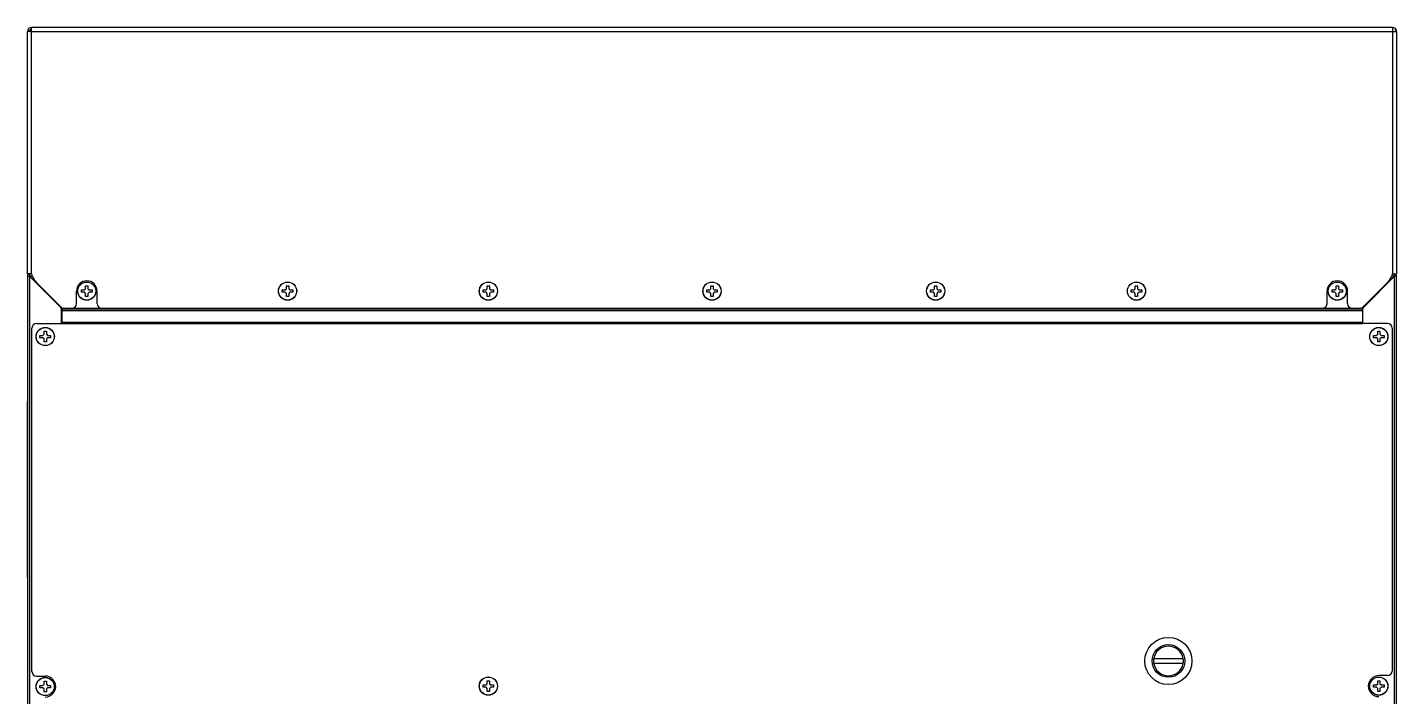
# Model space of a CAD drawing. Header units: millimetres. Extents: x -2618 to 1806, y -1718 to 1521.
# Drawn here: x -2618 to -2018, y 194 to 487 of the extents above; entities that cross this region are included whole.
import ezdxf

# ---------------------------------------------------------------- set-up
doc = ezdxf.new("R2010")
doc.units = ezdxf.units.MM
doc.header["$LTSCALE"] = 346.5
doc.layers.get('0').update_dxf_attribs({"linetype": 'CONTINUOUS'})
doc.layers.add('ASSI', color=7, linetype='CONTINUOUS')
doc.layers.add('GEOM', color=7, linetype='CONTINUOUS')

msp = doc.modelspace()

# ---------------------------------------------------------------- linework, layer by layer
for p, q in [((-2618.4, 245.87), (-2618.4, 322.87)), ((-2618.4, 322.87), (-2618.38, 322.87)), ((-2618.4, 245.87), (-2618.38, 245.87)), ((-2111.87, 210.25), (-2124.88, 210.25)), ((-2124.88, 208.25), (-2111.87, 208.25)), ((-2612.88, 197.55), (-2612.88, 198.55)), ((-2612.88, 198.55), (-2611.58, 198.55)), ((-2611.58, 198.55), (-2611.08, 199.05)), ((-2611.08, 199.05), (-2611.08, 200.35)), ((-2611.08, 200.35), (-2610.08, 200.35)), ((-2610.08, 200.35), (-2610.08, 199.05)), ((-2610.08, 199.05), (-2609.58, 198.55)), ((-2609.58, 198.55), (-2608.28, 198.55)), ((-2608.28, 198.55), (-2608.28, 197.55)), ((-2028.48, 198.75), (-2027.18, 198.75)), ((-2028.48, 197.75), (-2028.48, 198.75)), ((-2027.18, 198.75), (-2026.68, 199.25)), ((-2026.68, 200.55), (-2025.68, 200.55)), ((-2026.68, 199.25), (-2026.68, 200.55)), ((-2025.68, 200.55), (-2025.68, 199.25)), ((-2025.68, 199.25), (-2025.18, 198.75)), ((-2025.18, 198.75), (-2023.88, 198.75)), ((-2023.88, 198.75), (-2023.88, 197.75)), ((-2611.58, 197.55), (-2612.88, 197.55)), ((-2611.08, 197.05), (-2611.58, 197.55)), ((-2611.08, 195.75), (-2611.08, 197.05)), ((-2610.08, 195.75), (-2611.08, 195.75)), ((-2609.58, 197.55), (-2610.08, 197.05)), ((-2610.08, 197.05), (-2610.08, 195.75)), ((-2608.28, 197.55), (-2609.58, 197.55)), ((-2027.18, 197.75), (-2028.48, 197.75)), ((-2026.68, 197.25), (-2027.18, 197.75)), ((-2026.68, 195.95), (-2026.68, 197.25)), ((-2025.68, 195.95), (-2026.68, 195.95)), ((-2025.18, 197.75), (-2025.68, 197.25)), ((-2025.68, 197.25), (-2025.68, 195.95)), ((-2023.88, 197.75), (-2025.18, 197.75))]:
    msp.add_line(p, q)
for radius in [10.33, 7.15]:
    msp.add_circle((-2118.38, 209.25), radius)
for centre, radius, start, end in [((-2614.4, 322.87), 4, 177.19503, 180), ((-2614.4, 245.87), 4, 180, 182.80497), ((-2118.38, 209.25), 6.58, 171.26034, 188.73966), ((-2118.38, 209.25), 6.5, 8.84988, 171.15012), ((-2118.38, 209.25), 6.58, 351.26034, 8.73966), ((-2118.38, 209.25), 6.5, 188.84988, 351.15012)]:
    msp.add_arc(centre, radius, start, end)
at = {"layer": 'ASSI'}
for centre, radius in [((-2610.58, 198.05), 4), ((-2610.58, 198.05), 3.95), ((-2026.18, 198.25), 4), ((-2026.18, 198.25), 3.95)]:
    msp.add_circle(centre, radius, dxfattribs=at)
at = {"layer": 'GEOM', "color": 7, "linetype": 'Continuous'}
for p, q in [((-2616.58, 484.95), (-2616.58, 486.75)), ((-2020.18, 486.75), (-2616.58, 486.75)), ((-2020.18, 486.75), (-2020.18, 378.75)), ((-2618.38, 378.75), (-2618.38, 484.95)), ((-2616.58, 484.95), (-2618.38, 484.95)), ((-2617.57, 485.06), (-2618.37, 485.15)), ((-2617.53, 485), (-2617.5, 485.05)), ((-2616.58, 378.75), (-2616.58, 484.95)), ((-2616.58, 484.95), (-2018.39, 484.95)), ((-2018.48, 485.09), (-2018.55, 485.2)), ((-2018.51, 485.14), (-2018.39, 485.15)), ((-2018.39, 484.95), (-2018.38, 484.95)), ((-2018.38, 484.95), (-2018.38, 378.75)), ((-2616.58, 378.75), (-2618.38, 378.75)), ((-2617.48, 378.75), (-2617.48, 378.56)), ((-2617.48, 378.56), (-2617.48, 377.93)), ((-2020.18, 378.75), (-2018.38, 378.75)), ((-2019.28, 378.75), (-2019.28, 378.56)), ((-2019.28, 378.56), (-2019.28, 377.93)), ((-2618.38, 377.85), (-2618.19, 377.85)), ((-2618.19, 377.85), (-2617.56, 377.85)), ((-2603.96, 364.24), (-2617.48, 377.75)), ((-2617.38, 377.85), (-2603.86, 364.34)), ((-2617.38, 377.85), (-2603.86, 364.34)), ((-2616.25, 377.85), (-2617.38, 377.85)), ((-2614.11, 374.68), (-2603.76, 364.34)), ((-2593.38, 371.75), (-2592.88, 372.25)), ((-2592.88, 372.25), (-2592.88, 373.55)), ((-2592.88, 373.55), (-2591.88, 373.55)), ((-2591.88, 373.55), (-2591.88, 372.25)), ((-2591.88, 372.25), (-2591.38, 371.75)), ((-2505.38, 371.75), (-2504.88, 372.25)), ((-2504.88, 372.25), (-2504.88, 373.55)), ((-2504.88, 373.55), (-2503.88, 373.55)), ((-2503.88, 373.55), (-2503.88, 372.25)), ((-2503.88, 372.25), (-2503.38, 371.75)), ((-2417.38, 371.75), (-2416.88, 372.25)), ((-2416.88, 372.25), (-2416.88, 373.55)), ((-2416.88, 373.55), (-2415.88, 373.55)), ((-2415.88, 373.55), (-2415.88, 372.25)), ((-2415.88, 372.25), (-2415.38, 371.75)), ((-2319.38, 371.75), (-2318.88, 372.25)), ((-2318.88, 372.25), (-2318.88, 373.55)), ((-2318.88, 373.55), (-2317.88, 373.55)), ((-2317.88, 373.55), (-2317.88, 372.25)), ((-2317.88, 372.25), (-2317.38, 371.75)), ((-2221.38, 371.75), (-2220.88, 372.25)), ((-2220.88, 372.25), (-2220.88, 373.55)), ((-2220.88, 373.55), (-2219.88, 373.55)), ((-2219.88, 373.55), (-2219.88, 372.25)), ((-2219.88, 372.25), (-2219.38, 371.75)), ((-2133.38, 371.75), (-2132.88, 372.25)), ((-2132.88, 372.25), (-2132.88, 373.55)), ((-2132.88, 373.55), (-2131.88, 373.55)), ((-2131.88, 373.55), (-2131.88, 372.25)), ((-2131.88, 372.25), (-2131.38, 371.75)), ((-2045.38, 371.75), (-2044.88, 372.25)), ((-2044.88, 373.55), (-2043.88, 373.55)), ((-2044.88, 372.25), (-2044.88, 373.55)), ((-2043.88, 373.55), (-2043.88, 372.25)), ((-2043.88, 372.25), (-2043.38, 371.75)), ((-2032.99, 364.34), (-2022.65, 374.68)), ((-2032.89, 364.34), (-2019.38, 377.85)), ((-2032.89, 364.34), (-2019.38, 377.85)), ((-2019.28, 377.75), (-2032.79, 364.24)), ((-2019.38, 377.85), (-2020.51, 377.85)), ((-2018.57, 377.85), (-2019.2, 377.85)), ((-2018.38, 377.85), (-2018.57, 377.85)), ((-2611.3, 371.75), (-2611.28, 371.75)), ((-2611.29, 371.56), (-2611.09, 371.56)), ((-2610.13, 370.6), (-2610.13, 370.4)), ((-2609.46, 369.93), (-2609.66, 369.93)), ((-2609.1, 369.57), (-2609.3, 369.57)), ((-2608.73, 369), (-2608.53, 369)), ((-2606.16, 366.63), (-2606.16, 366.43)), ((-2596.88, 365.75), (-2596.88, 371.25)), ((-2594.68, 370.75), (-2594.68, 371.75)), ((-2594.68, 371.75), (-2593.38, 371.75)), ((-2593.38, 370.75), (-2594.68, 370.75)), ((-2592.88, 370.25), (-2593.38, 370.75)), ((-2592.88, 368.95), (-2592.88, 370.25)), ((-2591.88, 368.95), (-2592.88, 368.95)), ((-2591.38, 370.75), (-2591.88, 370.25)), ((-2591.88, 370.25), (-2591.88, 368.95)), ((-2591.38, 371.75), (-2590.08, 371.75)), ((-2590.08, 370.75), (-2591.38, 370.75)), ((-2590.08, 371.75), (-2590.08, 370.75)), ((-2587.88, 365.75), (-2587.88, 371.25)), ((-2506.68, 370.75), (-2506.68, 371.75)), ((-2506.68, 371.75), (-2505.38, 371.75)), ((-2505.38, 370.75), (-2506.68, 370.75)), ((-2504.88, 370.25), (-2505.38, 370.75)), ((-2504.88, 368.95), (-2504.88, 370.25)), ((-2503.88, 368.95), (-2504.88, 368.95)), ((-2503.38, 370.75), (-2503.88, 370.25)), ((-2503.88, 370.25), (-2503.88, 368.95)), ((-2503.38, 371.75), (-2502.08, 371.75)), ((-2502.08, 370.75), (-2503.38, 370.75)), ((-2502.08, 371.75), (-2502.08, 370.75)), ((-2418.68, 370.75), (-2418.68, 371.75)), ((-2418.68, 371.75), (-2417.38, 371.75)), ((-2417.38, 370.75), (-2418.68, 370.75)), ((-2416.88, 370.25), (-2417.38, 370.75)), ((-2416.88, 368.95), (-2416.88, 370.25)), ((-2415.88, 368.95), (-2416.88, 368.95)), ((-2415.38, 370.75), (-2415.88, 370.25)), ((-2415.88, 370.25), (-2415.88, 368.95)), ((-2415.38, 371.75), (-2414.08, 371.75)), ((-2414.08, 370.75), (-2415.38, 370.75)), ((-2414.08, 371.75), (-2414.08, 370.75)), ((-2320.68, 370.75), (-2320.68, 371.75)), ((-2320.68, 371.75), (-2319.38, 371.75)), ((-2319.38, 370.75), (-2320.68, 370.75)), ((-2318.88, 370.25), (-2319.38, 370.75)), ((-2318.88, 368.95), (-2318.88, 370.25)), ((-2317.88, 368.95), (-2318.88, 368.95)), ((-2317.38, 370.75), (-2317.88, 370.25)), ((-2317.88, 370.25), (-2317.88, 368.95)), ((-2317.38, 371.75), (-2316.08, 371.75)), ((-2316.08, 370.75), (-2317.38, 370.75)), ((-2316.08, 371.75), (-2316.08, 370.75)), ((-2222.68, 370.75), (-2222.68, 371.75)), ((-2222.68, 371.75), (-2221.38, 371.75)), ((-2221.38, 370.75), (-2222.68, 370.75)), ((-2220.88, 370.25), (-2221.38, 370.75)), ((-2220.88, 368.95), (-2220.88, 370.25)), ((-2219.88, 368.95), (-2220.88, 368.95)), ((-2219.38, 370.75), (-2219.88, 370.25)), ((-2219.88, 370.25), (-2219.88, 368.95)), ((-2219.38, 371.75), (-2218.08, 371.75)), ((-2218.08, 370.75), (-2219.38, 370.75)), ((-2218.08, 371.75), (-2218.08, 370.75)), ((-2134.68, 370.75), (-2134.68, 371.75)), ((-2134.68, 371.75), (-2133.38, 371.75)), ((-2133.38, 370.75), (-2134.68, 370.75)), ((-2132.88, 370.25), (-2133.38, 370.75)), ((-2132.88, 368.95), (-2132.88, 370.25)), ((-2131.88, 368.95), (-2132.88, 368.95)), ((-2131.38, 370.75), (-2131.88, 370.25)), ((-2131.88, 370.25), (-2131.88, 368.95)), ((-2131.38, 371.75), (-2130.08, 371.75)), ((-2130.08, 370.75), (-2131.38, 370.75)), ((-2130.08, 371.75), (-2130.08, 370.75)), ((-2048.88, 365.75), (-2048.88, 371.25)), ((-2046.68, 371.75), (-2045.38, 371.75)), ((-2046.68, 370.75), (-2046.68, 371.75)), ((-2045.38, 370.75), (-2046.68, 370.75)), ((-2044.88, 370.25), (-2045.38, 370.75)), ((-2044.88, 368.95), (-2044.88, 370.25)), ((-2043.88, 368.95), (-2044.88, 368.95)), ((-2043.38, 370.75), (-2043.88, 370.25)), ((-2043.88, 370.25), (-2043.88, 368.95)), ((-2043.38, 371.75), (-2042.08, 371.75)), ((-2042.08, 370.75), (-2043.38, 370.75)), ((-2042.08, 371.75), (-2042.08, 370.75)), ((-2039.88, 365.75), (-2039.88, 371.25)), ((-2603.7, 364.19), (-2603.69, 364.18)), ((-2603.38, 357.09), (-2603.38, 362.82)), ((-2603.18, 357.09), (-2603.18, 363.89)), ((-2603.18, 362.99), (-2300.63, 362.99)), ((-2603.18, 362.71), (-2300.63, 362.71)), ((-2602.68, 363.76), (-2602.67, 363.76)), ((-2602.35, 363.75), (-2598.88, 363.75)), ((-2598.88, 363.75), (-2585.88, 363.75)), ((-2598.88, 363.75), (-2585.88, 363.75)), ((-2585.88, 363.75), (-2300.63, 363.75)), ((-2300.63, 363.75), (-2050.88, 363.75)), ((-2300.63, 362.99), (-2033.38, 362.99)), ((-2300.63, 362.71), (-2033.38, 362.71)), ((-2050.88, 363.75), (-2037.88, 363.75)), ((-2050.88, 363.75), (-2037.88, 363.75)), ((-2037.88, 363.75), (-2034.41, 363.75)), ((-2033.38, 362.82), (-2033.38, 357.6)), ((-2614.38, 357.09), (-2603.18, 357.09)), ((-2603.18, 357.6), (-2300.63, 357.6)), ((-2603.18, 357.09), (-2300.63, 357.09)), ((-2300.63, 357.6), (-2033.38, 357.6)), ((-2300.63, 357.09), (-2033.38, 357.09)), ((-2033.38, 357.6), (-2033.38, 357.09)), ((-2022.38, 357.09), (-2033.38, 357.09)), ((-2612.88, 350.85), (-2612.88, 351.85)), ((-2612.88, 351.85), (-2611.58, 351.85)), ((-2611.58, 350.85), (-2612.88, 350.85)), ((-2611.58, 351.85), (-2611.08, 352.35)), ((-2611.08, 350.35), (-2611.58, 350.85)), ((-2611.08, 352.35), (-2611.08, 353.65)), ((-2611.08, 353.65), (-2610.08, 353.65)), ((-2611.08, 349.05), (-2611.08, 350.35)), ((-2610.08, 349.05), (-2611.08, 349.05)), ((-2610.08, 353.65), (-2610.08, 352.35)), ((-2610.08, 352.35), (-2609.58, 351.85)), ((-2609.58, 350.85), (-2610.08, 350.35)), ((-2610.08, 350.35), (-2610.08, 349.05)), ((-2609.58, 351.85), (-2608.28, 351.85)), ((-2608.28, 350.85), (-2609.58, 350.85)), ((-2608.28, 351.85), (-2608.28, 350.85)), ((-2028.48, 351.85), (-2027.18, 351.85)), ((-2028.48, 350.85), (-2028.48, 351.85)), ((-2027.18, 350.85), (-2028.48, 350.85)), ((-2027.18, 351.85), (-2026.68, 352.35)), ((-2026.68, 350.35), (-2027.18, 350.85)), ((-2026.68, 353.65), (-2025.68, 353.65)), ((-2026.68, 352.35), (-2026.68, 353.65)), ((-2026.68, 349.05), (-2026.68, 350.35)), ((-2025.68, 349.05), (-2026.68, 349.05)), ((-2025.68, 353.65), (-2025.68, 352.35)), ((-2025.68, 352.35), (-2025.18, 351.85)), ((-2025.18, 350.85), (-2025.68, 350.35)), ((-2025.68, 350.35), (-2025.68, 349.05)), ((-2025.18, 351.85), (-2023.88, 351.85)), ((-2023.88, 350.85), (-2025.18, 350.85)), ((-2023.88, 351.85), (-2023.88, 350.85)), ((-2418.68, 197.75), (-2418.68, 198.75)), ((-2418.68, 198.75), (-2417.38, 198.75)), ((-2417.38, 198.75), (-2416.88, 199.25)), ((-2416.88, 199.25), (-2416.88, 200.55)), ((-2416.88, 200.55), (-2415.88, 200.55)), ((-2415.88, 200.55), (-2415.88, 199.25)), ((-2415.88, 199.25), (-2415.38, 198.75)), ((-2415.38, 198.75), (-2414.08, 198.75)), ((-2414.08, 198.75), (-2414.08, 197.75)), ((-2417.38, 197.75), (-2418.68, 197.75)), ((-2416.88, 197.25), (-2417.38, 197.75)), ((-2416.88, 195.95), (-2416.88, 197.25)), ((-2415.88, 195.95), (-2416.88, 195.95)), ((-2415.38, 197.75), (-2415.88, 197.25)), ((-2415.88, 197.25), (-2415.88, 195.95)), ((-2414.08, 197.75), (-2415.38, 197.75))]:
    msp.add_line(p, q, dxfattribs=at)
at = {"layer": 'GEOM'}
for p, q in [((-2618.38, 377.85), (-2618.38, -97.85)), ((-2617.48, 377.75), (-2617.48, -97.85)), ((-2019.28, -97.85), (-2019.28, 377.75)), ((-2018.38, -97.85), (-2018.38, 377.85)), ((-2616.38, 204.65), (-2616.38, 355.09)), ((-2020.38, 355.09), (-2020.38, 204.85)), ((-2614.38, 202.65), (-2610.58, 202.65)), ((-2022.38, 202.85), (-2026.18, 202.85))]:
    msp.add_line(p, q, dxfattribs=at)
at = {"layer": 'GEOM', "color": 7, "linetype": 'Continuous'}
for centre, radius in [((-2592.38, 371.25), 4), ((-2592.38, 371.25), 3.95), ((-2504.38, 371.25), 4), ((-2504.38, 371.25), 3.95), ((-2416.38, 371.25), 4), ((-2416.38, 371.25), 3.95), ((-2318.38, 371.25), 4), ((-2318.38, 371.25), 3.95), ((-2220.38, 371.25), 4), ((-2220.38, 371.25), 3.95), ((-2132.38, 371.25), 4), ((-2132.38, 371.25), 3.95), ((-2044.38, 371.25), 4), ((-2044.38, 371.25), 3.95), ((-2610.58, 351.35), 4), ((-2610.58, 351.35), 3.95), ((-2026.18, 351.35), 4), ((-2026.18, 351.35), 3.95), ((-2416.38, 198.25), 4), ((-2416.38, 198.25), 3.95)]:
    msp.add_circle(centre, radius, dxfattribs=at)
for centre, radius, start, end in [((-2616.58, 484.95), 1.8, 90, 180), ((-2020.18, 484.95), 1.8, 0, 90), ((-2617.47, 484.81), 0.907, 174.02182, 179.9878), ((-2617.45, 484.81), 0.928, 171.0889, 174.02431), ((-2616.58, 484.95), 1, 90, 180), ((-2019.29, 484.81), 0.915, 0.03837, 8.93086), ((-2617.48, 377.85), 0.9, 90, 180), ((-2617.48, 377.85), 0.9, 102.9062, 135), ((-2607.04, 381.75), 10, 197.48165, 225), ((-2029.72, 381.75), 10, 315, 342.51835), ((-2019.28, 377.85), 0.9, 0, 90), ((-2019.28, 377.85), 0.9, 45, 77.17215), ((-2617.48, 377.85), 0.1, 90, 180), ((-2592.38, 371.25), 4.5, 0, 180), ((-2044.38, 371.25), 4.5, 0, 180), ((-2021.38, 376.35), 1, 14.88608, 24.17828), ((-2019.28, 377.85), 0.1, 0, 90), ((-2611.3, 370.75), 1, 90, 99.25705), ((-2605.38, 362.82), 2, 0, 45), ((-2602.44, 365.76), 2.02, 225.01356, 227.80778), ((-2602.45, 365.75), 2, 225, 270), ((-2602.45, 365.75), 1.99, 227.80982, 231.35412), ((-2602.35, 365.75), 2, 225, 270), ((-2602.45, 365.75), 2, 231.50364, 237.82221), ((-2602.45, 365.75), 2, 237.82085, 244.21714), ((-2602.45, 365.75), 2, 244.22472, 250.65325), ((-2602.45, 365.75), 2, 250.64423, 257.10501), ((-2602.45, 365.75), 2, 257.10368, 263.49244), ((-2598.88, 365.75), 2, 270, 0), ((-2585.88, 365.75), 2, 180, 270), ((-2050.88, 365.75), 2, 270, 0), ((-2037.88, 365.75), 2, 180, 270), ((-2034.41, 365.75), 2, 270, 315), ((-2034.31, 365.75), 2, 270, 315), ((-2034.31, 365.75), 2, 276.41, 282.80873), ((-2034.31, 365.75), 2, 282.80946, 289.22888), ((-2034.31, 365.75), 2, 289.2282, 295.65115), ((-2034.31, 365.75), 2, 295.6504, 302.09036), ((-2031.38, 362.82), 2, 135, 180), ((-2034.31, 365.75), 2, 302.09122, 308.53469), ((-2034.31, 365.75), 2, 308.53548, 308.73307), ((-2034.3, 365.75), 1.99, 308.73286, 313.75292), ((-2034.32, 365.77), 2.02, 313.74578, 314.98699), ((-2614.38, 355.09), 2, 90, 180), ((-2022.38, 355.09), 2, 0, 90)]:
    msp.add_arc(centre, radius, start, end, dxfattribs=at)
at = {"layer": 'GEOM'}
for centre, radius, start, end in [((-2614.38, 204.65), 2, 180, 270), ((-2022.38, 204.85), 2, 270, 0), ((-2610.58, 198.05), 4.6, 270, 90), ((-2026.18, 198.25), 4.6, 90, 270)]:
    msp.add_arc(centre, radius, start, end, dxfattribs=at)
at = {"layer": 'GEOM', "color": 7, "linetype": 'Continuous'}
for points in [[(-2617.56, 484.97), (-2617.55, 484.98), (-2617.54, 484.99), (-2617.53, 485)], [(-2617.41, 485.2), (-2617.35, 485.31), (-2617.28, 485.41), (-2617.2, 485.5)], [(-2018.45, 485.03), (-2018.46, 485.05), (-2018.47, 485.07), (-2018.48, 485.09)], [(-2617.48, 378.56), (-2617.46, 378.48), (-2617.43, 378.26), (-2617.39, 377.99), (-2617.38, 377.85)], [(-2019.38, 377.85), (-2019.36, 377.99), (-2019.33, 378.26), (-2019.29, 378.48), (-2019.28, 378.56)], [(-2617.56, 377.85), (-2617.55, 377.84), (-2617.55, 377.83), (-2617.54, 377.82)], [(-2617.54, 377.82), (-2617.53, 377.82), (-2617.53, 377.81), (-2617.52, 377.8)], [(-2617.52, 377.8), (-2617.51, 377.78), (-2617.49, 377.77), (-2617.48, 377.75)], [(-2617.48, 377.93), (-2617.47, 377.92), (-2617.46, 377.92), (-2617.45, 377.91)], [(-2617.45, 377.91), (-2617.43, 377.89), (-2617.4, 377.87), (-2617.38, 377.85)], [(-2019.33, 377.89), (-2019.35, 377.88), (-2019.36, 377.86), (-2019.38, 377.85)], [(-2019.3, 377.91), (-2019.31, 377.91), (-2019.32, 377.9), (-2019.33, 377.89)], [(-2019.28, 377.93), (-2019.29, 377.92), (-2019.29, 377.92), (-2019.3, 377.91)], [(-2019.23, 377.8), (-2019.25, 377.78), (-2019.26, 377.77), (-2019.28, 377.75)], [(-2019.21, 377.82), (-2019.22, 377.82), (-2019.23, 377.81), (-2019.23, 377.8)], [(-2019.2, 377.85), (-2019.2, 377.84), (-2019.21, 377.83), (-2019.21, 377.82)]]:
    msp.add_open_spline(points, degree=3, dxfattribs=at)
for points, knots in [([(-2617.54, 485.22), (-2617.51, 485.3), (-2617.45, 485.46), (-2617.27, 485.51), (-2617.2, 485.5)], [0, 0, 0, 0, 0.566412, 1, 1, 1, 1]), ([(-2617.5, 485.05), (-2617.5, 485.07), (-2617.47, 485.12), (-2617.44, 485.17), (-2617.41, 485.2)], [0, 0, 0, 0, 0.222466, 1, 1, 1, 1]), ([(-2018.39, 485.15), (-2018.4, 485.27), (-2018.45, 485.5), (-2018.59, 485.78), (-2018.81, 485.94), (-2018.98, 485.96), (-2019.05, 485.94)], [0, 0, 0, 0, 0.321952, 0.587199, 0.799145, 1, 1, 1, 1]), ([(-2018.55, 485.2), (-2018.59, 485.26), (-2018.74, 485.51), (-2018.91, 485.76), (-2019.05, 485.94)], [0, 0, 0, 0, 0.221024, 1, 1, 1, 1]), ([(-2018.39, 484.95), (-2018.39, 484.95), (-2018.41, 484.98), (-2018.43, 485.01), (-2018.45, 485.03)], [0, 0, 0, 0, 0.153145, 1, 1, 1, 1]), ([(-2617.48, 378.56), (-2617.47, 378.51), (-2617.43, 378.28), (-2617.4, 378.04), (-2617.38, 377.85)], [0, 0, 0, 0, 0.202336, 1, 1, 1, 1]), ([(-2019.28, 378.56), (-2019.29, 378.51), (-2019.33, 378.28), (-2019.35, 378.04), (-2019.38, 377.85)], [0, 0, 0, 0, 0.202336, 1, 1, 1, 1]), ([(-2618.19, 377.85), (-2618.14, 377.84), (-2617.9, 377.8), (-2617.67, 377.77), (-2617.48, 377.75)], [0, 0, 0, 0, 0.202336, 1, 1, 1, 1]), ([(-2018.57, 377.85), (-2018.62, 377.84), (-2018.85, 377.8), (-2019.09, 377.77), (-2019.28, 377.75)], [0, 0, 0, 0, 0.202336, 1, 1, 1, 1])]:
    msp.add_open_spline(points, degree=3, knots=knots, dxfattribs=at)

doc.saveas('drawing.dxf')
